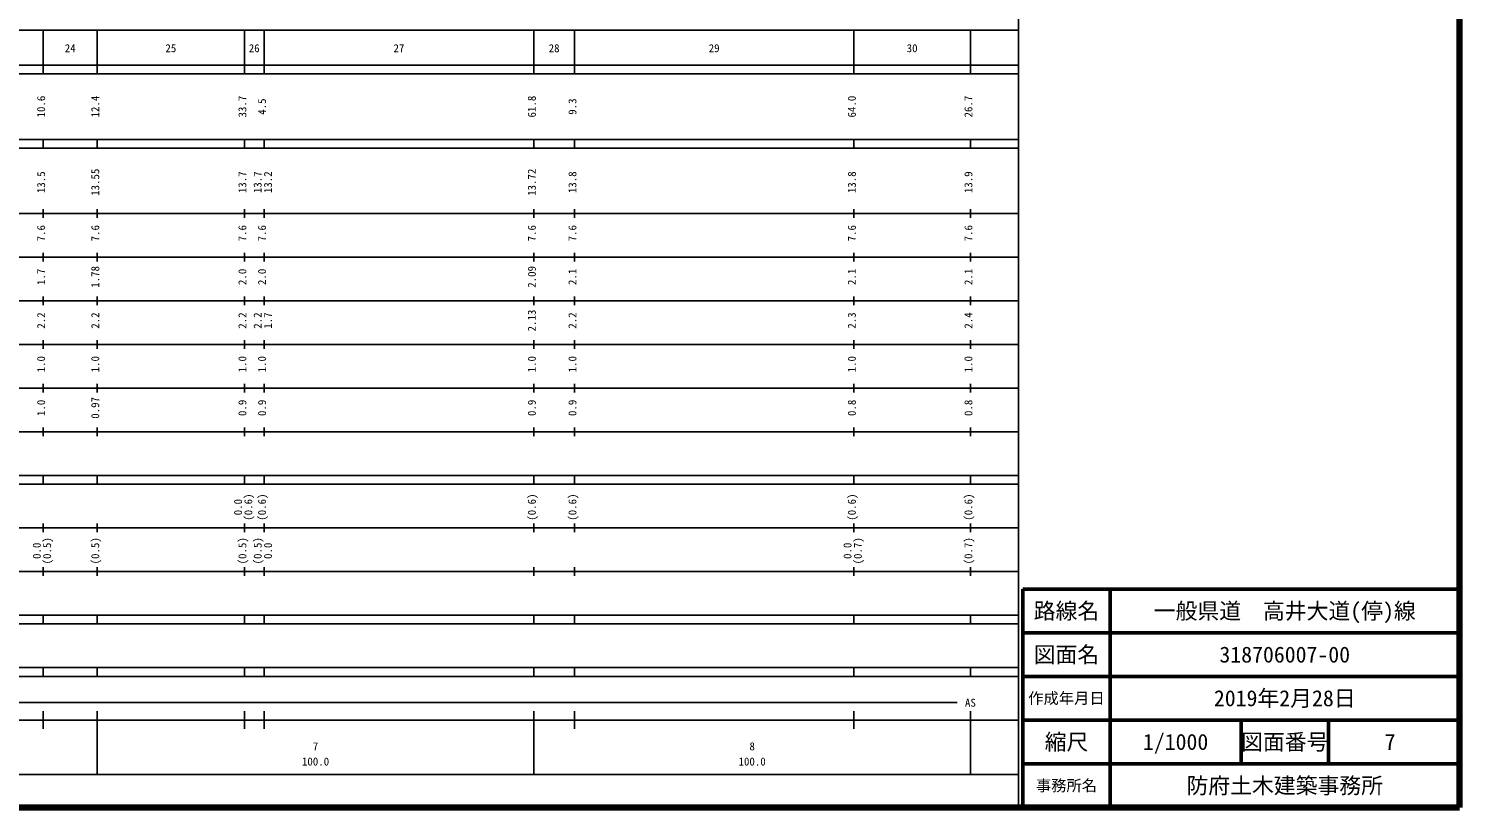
# Model space of a CAD drawing. Units: millimetres on the paper, enlarged 1000 times. Extents: x 40000 to 680000, y 20000 to 380000.
# Drawn here: x 352278 to 680000, y 20000 to 198357 of the extents above; entities that cross this region are included whole.
import ezdxf
from ezdxf.enums import TextEntityAlignment as Align

# ---------------------------------------------------------------- set-up
doc = ezdxf.new("R2010")
doc.units = ezdxf.units.MM
doc.header["$LTSCALE"] = 1000
for name, color, linetype, lineweight in [('M-TTL', 2, 'Continuous', 140), ('M-TTL-BAND', 7, 'Continuous', 25), ('M-TTL-FRAM', 2, 'Continuous', 50), ('M-TTL-LINE', 7, 'Continuous', 50), ('M-TTL-TXT', 7, 'Continuous', 13)]:
    doc.layers.add(name, color=color, linetype=linetype, lineweight=lineweight)
doc.styles.add('ＭＳ ゴシック', font='')
doc.styles.get('ＭＳ ゴシック').set_extended_font_data('MS Gothic')

msp = doc.modelspace()

# ---------------------------------------------------------------- linework, layer by layer
at = {"layer": 'M-TTL'}
for p, q in [((680000, 20000), (680000, 380000)), ((40000, 20000), (680000, 20000))]:
    msp.add_line(p, q, dxfattribs=at)
at = {"layer": 'M-TTL-BAND'}
for p, q in [((579000, 20000), (579000, 370000)), ((68000, 198000), (579000, 198000)), ((355600, 188000), (355600, 198000)), ((368000, 188000), (368000, 198000)), ((401700, 188000), (401700, 198000)), ((406200, 188000), (406200, 198000)), ((468000, 188000), (468000, 198000)), ((477300, 188000), (477300, 198000)), ((541300, 188000), (541300, 198000)), ((568000, 188000), (568000, 198000)), ((40000, 190000), (579000, 190000)), ((40000, 188000), (579000, 188000)), ((40000, 173000), (579000, 173000)), ((40000, 171000), (579000, 171000)), ((355600, 171000), (355600, 173000)), ((368000, 171000), (368000, 173000)), ((401700, 171000), (401700, 173000)), ((406200, 171000), (406200, 173000)), ((468000, 171000), (468000, 173000)), ((477300, 171000), (477300, 173000)), ((541300, 171000), (541300, 173000)), ((568000, 171000), (568000, 173000)), ((40000, 156000), (579000, 156000)), ((355600, 155000), (355600, 157000)), ((368000, 155000), (368000, 157000)), ((401700, 155000), (401700, 157000)), ((406200, 155000), (406200, 157000)), ((468000, 155000), (468000, 157000)), ((477300, 155000), (477300, 157000)), ((541300, 155000), (541300, 157000)), ((568000, 155000), (568000, 157000)), ((46000, 146000), (579000, 146000)), ((355600, 145000), (355600, 147000)), ((368000, 145000), (368000, 147000)), ((401700, 145000), (401700, 147000)), ((406200, 145000), (406200, 147000)), ((468000, 145000), (468000, 147000)), ((477300, 145000), (477300, 147000)), ((541300, 145000), (541300, 147000)), ((568000, 145000), (568000, 147000)), ((52000, 136000), (579000, 136000)), ((355600, 135000), (355600, 137000)), ((368000, 135000), (368000, 137000)), ((401700, 135000), (401700, 137000)), ((406200, 135000), (406200, 137000)), ((468000, 135000), (468000, 137000)), ((477300, 135000), (477300, 137000)), ((541300, 135000), (541300, 137000)), ((568000, 135000), (568000, 137000)), ((46000, 126000), (579000, 126000)), ((355600, 125000), (355600, 127000)), ((368000, 125000), (368000, 127000)), ((401700, 125000), (401700, 127000)), ((406200, 125000), (406200, 127000)), ((468000, 125000), (468000, 127000)), ((477300, 125000), (477300, 127000)), ((541300, 125000), (541300, 127000)), ((568000, 125000), (568000, 127000)), ((52000, 116000), (579000, 116000)), ((355600, 115000), (355600, 117000)), ((368000, 115000), (368000, 117000)), ((401700, 115000), (401700, 117000)), ((406200, 115000), (406200, 117000)), ((468000, 115000), (468000, 117000)), ((477300, 115000), (477300, 117000)), ((541300, 115000), (541300, 117000)), ((568000, 115000), (568000, 117000)), ((46000, 106000), (579000, 106000)), ((355600, 105000), (355600, 107000)), ((368000, 105000), (368000, 107000)), ((401700, 105000), (401700, 107000)), ((406200, 105000), (406200, 107000)), ((468000, 105000), (468000, 107000)), ((477300, 105000), (477300, 107000)), ((541300, 105000), (541300, 107000)), ((568000, 105000), (568000, 107000)), ((40000, 96000), (579000, 96000)), ((355600, 94000), (355600, 96000)), ((368000, 94000), (368000, 96000)), ((401700, 94000), (401700, 96000)), ((406200, 94000), (406200, 96000)), ((468000, 94000), (468000, 96000)), ((477300, 94000), (477300, 96000)), ((541300, 94000), (541300, 96000)), ((568000, 94000), (568000, 96000)), ((40000, 94000), (579000, 94000)), ((49000, 84000), (579000, 84000)), ((355600, 83000), (355600, 85000)), ((368000, 83000), (368000, 85000)), ((401700, 83000), (401700, 85000)), ((406200, 83000), (406200, 85000)), ((468000, 83000), (468000, 85000)), ((477300, 83000), (477300, 85000)), ((541300, 83000), (541300, 85000)), ((568000, 83000), (568000, 85000)), ((40000, 74000), (579000, 74000)), ((355600, 73000), (355600, 75000)), ((368000, 73000), (368000, 75000)), ((401700, 73000), (401700, 75000)), ((406200, 73000), (406200, 75000)), ((468000, 73000), (468000, 75000)), ((477300, 73000), (477300, 75000)), ((541300, 73000), (541300, 75000)), ((568000, 73000), (568000, 75000)), ((40000, 64000), (579000, 64000)), ((355600, 62000), (355600, 64000)), ((368000, 62000), (368000, 64000)), ((401700, 62000), (401700, 64000)), ((406200, 62000), (406200, 64000)), ((468000, 62000), (468000, 64000)), ((477300, 62000), (477300, 64000)), ((541300, 62000), (541300, 64000)), ((568000, 62000), (568000, 64000)), ((40000, 62000), (579000, 62000)), ((40000, 52000), (579000, 52000)), ((40000, 50000), (579000, 50000)), ((355600, 50000), (355600, 52000)), ((368000, 50000), (368000, 52000)), ((401700, 50000), (401700, 52000)), ((406200, 50000), (406200, 52000)), ((468000, 50000), (468000, 52000)), ((477300, 50000), (477300, 52000)), ((541300, 50000), (541300, 52000)), ((568000, 50000), (568000, 52000)), ((71000, 44000), (565000, 44000)), ((40000, 40000), (579000, 40000)), ((355600, 38000), (355600, 42000)), ((368000, 27500), (368000, 42000)), ((401700, 38000), (401700, 42000)), ((406200, 38000), (406200, 42000)), ((468000, 27500), (468000, 42000)), ((477300, 38000), (477300, 42000)), ((541300, 38000), (541300, 42000)), ((568000, 27500), (568000, 42000)), ((68000, 27500), (579000, 27500))]:
    msp.add_line(p, q, dxfattribs=at)
at = {"layer": 'M-TTL-FRAM'}
for p, q in [((680000, 70000), (580000, 70000)), ((580000, 70000), (580000, 20000))]:
    msp.add_line(p, q, dxfattribs=at)
at = {"layer": 'M-TTL-LINE'}
for p, q in [((600000, 70000), (600000, 20000)), ((680000, 60000), (580000, 60000)), ((680000, 50000), (580000, 50000)), ((680000, 40000), (580000, 40000)), ((630000, 40000), (630000, 30000)), ((650000, 40000), (650000, 30000)), ((680000, 30000), (580000, 30000))]:
    msp.add_line(p, q, dxfattribs=at)

# ---------------------------------------------------------------- texts
at = {"layer": 'M-TTL-BAND', "style": 'ＭＳ ゴシック'}
for s, p in [('24', (361800, 192405)), ('25', (384850, 192405)), ('26', (403950, 192405)), ('27', (437100, 192405)), ('28', (472650, 192405)), ('29', (509300, 192405)), ('30', (554650, 192405)), ('AS', (568000, 42500)), ('7', (418000, 32523)), ('8', (518000, 32523)), ('100.0', (418000, 29033)), ('100.0', (518000, 29033))]:
    msp.add_text(s, height=1833, dxfattribs=at).set_placement(p, align=Align.BOTTOM_CENTER)
for s, p in [('10.6', (356600, 180500)), ('12.4', (369000, 180500)), ('33.7', (402700, 180500)), ('4.5', (407200, 180500)), ('61.8', (469000, 180500)), ('9.3', (478300, 180500)), ('64.0', (542300, 180500)), ('26.7', (569000, 180500)), ('13.5', (356600, 163174)), ('13.55', (369000, 163174)), ('13.7', (402700, 163174)), ('13.7', (406200, 163174)), ('13.2', (408570, 163174)), ('13.72', (469000, 163174)), ('13.8', (478300, 163174)), ('13.8', (542300, 163174)), ('13.9', (569000, 163174)), ('7.6', (356600, 151500)), ('7.6', (369000, 151500)), ('7.6', (402700, 151500)), ('7.6', (407200, 151500)), ('7.6', (469000, 151500)), ('7.6', (478300, 151500)), ('7.6', (542300, 151500)), ('7.6', (569000, 151500)), ('1.7', (356600, 141500)), ('1.78', (369000, 141500)), ('2.0', (402700, 141500)), ('2.0', (407200, 141500)), ('2.09', (469000, 141500)), ('2.1', (478300, 141500)), ('2.1', (542300, 141500)), ('2.1', (569000, 141500)), ('2.2', (356600, 131500)), ('2.2', (369000, 131500)), ('2.2', (402700, 131500)), ('2.2', (406200, 131500)), ('1.7', (408570, 131500)), ('2.13', (469000, 131500)), ('2.2', (478300, 131500)), ('2.3', (542300, 131500)), ('2.4', (569000, 131500)), ('1.0', (356600, 121500)), ('1.0', (369000, 121500)), ('1.0', (402700, 121500)), ('1.0', (407200, 121500)), ('1.0', (469000, 121500)), ('1.0', (478300, 121500)), ('1.0', (542300, 121500)), ('1.0', (569000, 121500)), ('1.0', (356600, 111500)), ('0.97', (369000, 111500)), ('0.9', (402700, 111500)), ('0.9', (407200, 111500)), ('0.9', (469000, 111500)), ('0.9', (478300, 111500)), ('0.8', (542300, 111500)), ('0.8', (569000, 111500)), ('0.0', (401700, 88764)), ('(0.6)', (404070, 88764)), ('(0.6)', (407200, 88764)), ('(0.6)', (469000, 88764)), ('(0.6)', (478300, 88764)), ('(0.6)', (542300, 88764)), ('(0.6)', (569000, 88764)), ('0.0', (355600, 78764)), ('(0.5)', (357970, 78764)), ('(0.5)', (369000, 78764)), ('(0.5)', (402700, 78764)), ('(0.5)', (406200, 78764)), ('0.0', (408570, 78764)), ('0.0', (541300, 78764)), ('(0.7)', (543670, 78764)), ('(0.7)', (569000, 78764))]:
    msp.add_text(s, height=1833, rotation=90, dxfattribs=at).set_placement(p, align=Align.BOTTOM_CENTER)
at = {"layer": 'M-TTL-TXT', "style": 'ＭＳ ゴシック'}
for s, height, p in [('路線名', 3666, (590000, 65000)), ('路線名', 3666, (590000, 65000)), ('一般県道\u3000高井大道(停)線', 3666, (640000, 65000)), ('図面名', 3666, (590000, 55000)), ('図面名', 3666, (590000, 55000)), ('318706007-00', 3666, (640000, 55000)), ('作成年月日', 2566, (590000, 45000)), ('作成年月日', 2566, (590000, 45000)), ('2019年2月28日', 3666, (640000, 45000)), ('縮尺', 3666, (590000, 35000)), ('縮尺', 3666, (590000, 35000)), ('1/1000', 3666, (615000, 35000)), ('図面番号', 3666, (640000, 35000)), ('図面番号', 3666, (640000, 35000)), ('7', 3666, (664125, 35000)), ('事務所名', 2566, (590000, 25000)), ('事務所名', 2566, (590000, 25000)), ('防府土木建築事務所', 3666, (640000, 25000))]:
    msp.add_text(s, height=height, dxfattribs=at).set_placement(p, align=Align.MIDDLE_CENTER)

doc.saveas('drawing.dxf')
